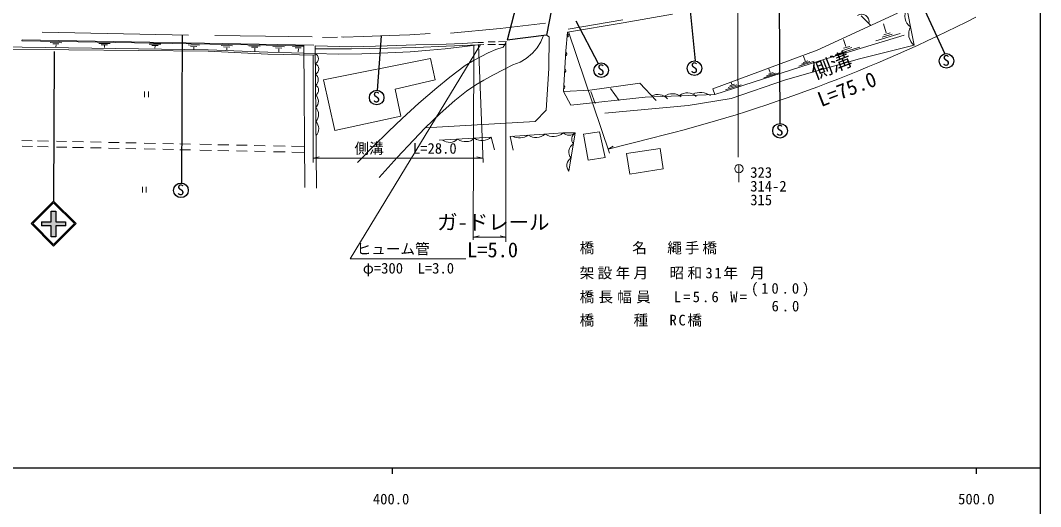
# Model space of a CAD drawing. Units: millimetres, scale not verified. Extents: x 40000 to 680000, y 20000 to 380000.
# Drawn here: x 404404 to 579000, y 198357 to 281668 of the extents above; entities that cross this region are included whole.
import ezdxf
from ezdxf.enums import TextEntityAlignment as Align

# ---------------------------------------------------------------- set-up
doc = ezdxf.new("R2010")
doc.units = ezdxf.units.MM
doc.header["$LTSCALE"] = 1000
for name, color, linetype, lineweight in [('M-BGD', 7, 'Continuous', 13), ('M-STR-HTXT', 7, 'Continuous', 13), ('M-STR-STR1', 1, 'Continuous', 25), ('M-STR-STRC', 7, 'Continuous', 25), ('M-TTL-BAND', 7, 'Continuous', 25)]:
    doc.layers.add(name, color=color, linetype=linetype, lineweight=lineweight)
doc.styles.add('ＭＳ ゴシック', font='')
doc.styles.get('ＭＳ ゴシック').set_extended_font_data('MS Gothic')

msp = doc.modelspace()

# ---------------------------------------------------------------- hatches: boundary and pattern name
at = {"layer": 'M-STR-STRC'}
msp.add_hatch(color=256, dxfattribs=at).paths.add_polyline_path([(410495, 244583), (410495, 246440), (412138, 246440), (412138, 247161), (410495, 247161), (410495, 249002), (409665, 249002), (409665, 247161), (408022, 247161), (408022, 246440), (409696, 246440), (409696, 244583)])

# ---------------------------------------------------------------- linework, layer by layer
at = {"layer": 'M-BGD', "lineweight": 25}
for p, q in [((551732, 299785), (562594, 275942)), ((534194, 292179), (534371, 263998)), ((518747, 285924), (519878, 274709)), ((499478, 281603), (503267, 274256)), ((432071, 279124), (431983, 253789)), ((466161, 278998), (465481, 269682))]:
    msp.add_line(p, q, dxfattribs=at)
at = {"layer": 'M-BGD'}
for p, q in [((555640, 286135), (557379, 277397)), ((540785, 276586), (554524, 282904)), ((486513, 280268), (494252, 281215)), ((507547, 281243), (498062, 279666)), ((507491, 281755), (498175, 280178)), ((515980, 282757), (507547, 281243)), ((549970, 280789), (548315, 282455)), ((408112, 279650), (433184, 279114)), ((471064, 279204), (474555, 279435)), ((477996, 279490), (486513, 280268)), ((497738, 276456), (498062, 279666)), ((554985, 279414), (550800, 278146)), ((552576, 279551), (552099, 281056)), ((553248, 279537), (552162, 279208)), ((404674, 278161), (404678, 278348)), ((452911, 277285), (404674, 278161)), ((454638, 277440), (404678, 278348)), ((409516, 277866), (411466, 277835)), ((411007, 277627), (409942, 277639)), ((417811, 277732), (419762, 277701)), ((426463, 277608), (428413, 277577)), ((437659, 279083), (446323, 278935)), ((446323, 278935), (454335, 278872)), ((456091, 278751), (458678, 278804)), ((459372, 278825), (459624, 278804)), ((459624, 278804), (463136, 278888)), ((463136, 278888), (467489, 279077)), ((467489, 279077), (471064, 279204)), ((477296, 277588), (480111, 277705)), ((480111, 277705), (482566, 277875)), ((483661, 277901), (482707, 277879)), ((485635, 278002), (484450, 277975)), ((487544, 278046), (486250, 278016)), ((487325, 277563), (487544, 278046)), ((492849, 276949), (493494, 277987)), ((493494, 277987), (493872, 278940)), ((494428, 279161), (494873, 278861)), ((494873, 278861), (494845, 273451)), ((555659, 279119), (541180, 274734)), ((545664, 277203), (545288, 278390)), ((553624, 279331), (551883, 278804)), ((400680, 277145), (436543, 276644)), ((400695, 276748), (436527, 276403)), ((410497, 277486), (410490, 277149)), ((419303, 277493), (418237, 277505)), ((418792, 277352), (418785, 277015)), ((427954, 277368), (426889, 277381)), ((427444, 277227), (427437, 276890)), ((433097, 277455), (435047, 277424)), ((434588, 277215), (433522, 277228)), ((434077, 277075), (434071, 276738)), ((436527, 276403), (446734, 275885)), ((436543, 276644), (446764, 276198)), ((438761, 277343), (440711, 277312)), ((440252, 277103), (439186, 277116)), ((439741, 276962), (439735, 276626)), ((443505, 277294), (445456, 277263)), ((445013, 277058), (443948, 277070)), ((444518, 276898), (444508, 276397)), ((446734, 275885), (454858, 275693)), ((446764, 276198), (454855, 275984)), ((447627, 277164), (449577, 277132)), ((449135, 276927), (448069, 276939)), ((448640, 276767), (448630, 276266)), ((450964, 277192), (452914, 277160)), ((452472, 276955), (451406, 276967)), ((451977, 276795), (451967, 276294)), ((453109, 253032), (452910, 277471)), ((455077, 252945), (454842, 277306)), ((454842, 277306), (461131, 277157)), ((454847, 276792), (461085, 276764)), ((454855, 275984), (458807, 275906)), ((458807, 275906), (462859, 275962)), ((461085, 276764), (467212, 276891)), ((461131, 277157), (467188, 277311)), ((462859, 275962), (467312, 276112)), ((467188, 277311), (472095, 277451)), ((467212, 276891), (472063, 277045)), ((467312, 276112), (471114, 276298)), ((471114, 276298), (474471, 276538)), ((472063, 277045), (477265, 277223)), ((472095, 277451), (477296, 277588)), ((474471, 276538), (477089, 276779)), ((477089, 276779), (480468, 277166)), ((477265, 277223), (480144, 277360)), ((480144, 277360), (482669, 277504)), ((480468, 277166), (482669, 277504)), ((482055, 274875), (484452, 276090)), ((483723, 277517), (482669, 277504)), ((485688, 277542), (484392, 277526)), ((484452, 276090), (485752, 276653)), ((485752, 276653), (487016, 277058)), ((487325, 277563), (486268, 277549)), ((487016, 277058), (487325, 277563)), ((490970, 275112), (492050, 276024)), ((492050, 276024), (492849, 276949)), ((497339, 269498), (497738, 276456)), ((522889, 269939), (540785, 276586)), ((548073, 277084), (543888, 275817)), ((546713, 277001), (544971, 276474)), ((546336, 277207), (545250, 276879)), ((547989, 275055), (557379, 277397)), ((456275, 271502), (474615, 275140)), ((474615, 275140), (475385, 271453)), ((480529, 273935), (482055, 274875)), ((488699, 274033), (489961, 274524)), ((489961, 274524), (490970, 275112)), ((541180, 274734), (523263, 268961)), ((535340, 271459), (547989, 275055)), ((537611, 273803), (540253, 274667)), ((539527, 274615), (538071, 274159)), ((538392, 274444), (539190, 274709)), ((538699, 274759), (538450, 275540)), ((477910, 271948), (480529, 273935)), ((485264, 272308), (487129, 273262)), ((487129, 273262), (488699, 274033)), ((494845, 273451), (494382, 266259)), ((531634, 271826), (534276, 272690)), ((533550, 272638), (532094, 272182)), ((532415, 272467), (533212, 272733)), ((532702, 272734), (532505, 273351)), ((458205, 262819), (456275, 271502)), ((475385, 271453), (468533, 269883)), ((475671, 270118), (477910, 271948)), ((482334, 270612), (483694, 271411)), ((483694, 271411), (485264, 272308)), ((510420, 270914), (501882, 269722)), ((513210, 267941), (510420, 270914)), ((525093, 269773), (527735, 270637)), ((525841, 270464), (526638, 270730)), ((526163, 270685), (526048, 271043)), ((526050, 268278), (535340, 271459)), ((425633, 269485), (425633, 268500)), ((426306, 269485), (426306, 268500)), ((468533, 269883), (469513, 265238)), ((472579, 267468), (475671, 270118)), ((478745, 267934), (480736, 269561)), ((480736, 269561), (482334, 270612)), ((501882, 269722), (497339, 269498)), ((497339, 269498), (498619, 267162)), ((502027, 269458), (502761, 267453)), ((505388, 269977), (506874, 267930)), ((523263, 268961), (511341, 268489)), ((523263, 268961), (522889, 269939)), ((526999, 270620), (525543, 270164)), ((469740, 264850), (472579, 267468)), ((476263, 265733), (478745, 267934)), ((511341, 268489), (498619, 267162)), ((518711, 267058), (526050, 268278)), ((473684, 263259), (476263, 265733)), ((494382, 266259), (492489, 264366)), ((504410, 265797), (518711, 267058)), ((469513, 265238), (458205, 262819)), ((467406, 262611), (469740, 264850)), ((492489, 264366), (473684, 263259)), ((464693, 259992), (467406, 262611)), ((471686, 261156), (473684, 263259)), ((493991, 262175), (488249, 261796)), ((497266, 262396), (493991, 262175)), ((499374, 262404), (497266, 262396)), ((498267, 255819), (499374, 262404)), ((500744, 262200), (503537, 262581)), ((501547, 257698), (500744, 262200)), ((503537, 262581), (504490, 258151)), ((404639, 261092), (406416, 261054)), ((407341, 261034), (409197, 260994)), ((410565, 260965), (412319, 260927)), ((413302, 260906), (415176, 260866)), ((416417, 260839), (418201, 260801)), ((419502, 260772), (421334, 260733)), ((422427, 260710), (424196, 260671)), ((425573, 260642), (427496, 260600)), ((428761, 260573), (430581, 260534)), ((431681, 260510), (433538, 260470)), ((435103, 260437), (437090, 260394)), ((438215, 260370), (440075, 260330)), ((441377, 260302), (443197, 260262)), ((444425, 260236), (446265, 260196)), ((447728, 260165), (449726, 260122)), ((468910, 258190), (471686, 261156)), ((484983, 261633), (476087, 261129)), ((485530, 259509), (484983, 261633)), ((488249, 261796), (488712, 259441)), ((404703, 260095), (406469, 260057)), ((407352, 260038), (409167, 259999)), ((410558, 259969), (412343, 259930)), ((413306, 259910), (415176, 259869)), ((416425, 259842), (418208, 259804)), ((419499, 259776), (421322, 259737)), ((422421, 259713), (424183, 259675)), ((425570, 259646), (427487, 259604)), ((428761, 259577), (430594, 259537)), ((431676, 259514), (433528, 259474)), ((435105, 259440), (437082, 259398)), ((438217, 259373), (440085, 259333)), ((441396, 259305), (443222, 259266)), ((444475, 259239), (446270, 259200)), ((447718, 259169), (449728, 259125)), ((450824, 260098), (453052, 260050)), ((450860, 259101), (453060, 259054)), ((462075, 257343), (464693, 259992)), ((513912, 259735), (508137, 258887)), ((508137, 258887), (508711, 255325)), ((514431, 256229), (513912, 259735)), ((465787, 254766), (468910, 258190)), ((504490, 258151), (501547, 257698)), ((508711, 255325), (514431, 256229)), ((425278, 253160), (425278, 252176)), ((425951, 253160), (425951, 252176))]:
    msp.add_line(p, q, dxfattribs=at)
at = {"layer": 'M-BGD', "lineweight": 25}
for centre in [(562879, 274725), (503796, 273124), (519768, 273463), (465377, 268436), (534408, 262749), (431879, 252543)]:
    msp.add_circle(centre, 1250, dxfattribs=at)
at = {"layer": 'M-BGD'}
for centre, radius, start, end in [((557919, 282382), 2166, 145.18006, 237.32494), ((548369, 281455), 1280, 346.17614, 123.85942), ((558889, 279341), 2462, 150.3511, 232.1539), ((454427, 275095), 987, 296.8227, 64.28185), ((454557, 273337), 932, 290.87093, 70.23362), ((454175, 271499), 1202, 307.54243, 53.56213), ((454527, 269714), 914, 295.71323, 65.39132), ((453969, 267819), 1435, 312.76366, 48.34089), ((513455, 266551), 2408, 44.56119, 114.46418), ((515991, 266721), 2379, 51.14483, 125.34767), ((518539, 267222), 2050, 43.45809, 130.88361), ((520721, 266122), 3190, 56.16942, 113.25574), ((453653, 265542), 1778, 317.65166, 43.4529), ((453676, 263121), 1778, 317.65166, 43.4529), ((489804, 264240), 2702, 243.61609, 303.92848), ((492634, 263936), 2346, 235.71295, 311.84617), ((495598, 264270), 2508, 236.08102, 311.6653), ((498316, 263590), 1590, 228.65393, 311.7402), ((500014, 261321), 1258, 120.58841, 220.31554), ((477855, 262797), 2029, 233.76203, 312.73265), ((480580, 263257), 2371, 235.34462, 311.15006), ((483457, 263399), 2334, 235.64978, 310.8449), ((499829, 259128), 1581, 119.31667, 221.58728), ((499457, 256781), 1531, 121.97679, 218.92716)]:
    msp.add_arc(centre, radius, start, end, dxfattribs=at)
at = {"layer": 'M-BGD', "lineweight": 25}
for centre, start, end in [((497947, 279088), 276.90738, 71.54661), ((497650, 275903), 279.40359, 74.04283), ((497486, 273041), 279.40359, 74.04283), ((497326, 270255), 279.40359, 74.04283)]:
    msp.add_arc(centre, 256, start, end, dxfattribs=at)
at = {"layer": 'M-STR-HTXT'}
for p, q in [((498230, 279694), (505202, 258923)), ((487500, 243729), (487501, 278045)), ((460819, 240784), (483137, 277510)), ((481997, 277466), (481918, 244084)), ((483573, 257315), (482793, 277506)), ((454535, 257314), (454522, 275701)), ((504967, 259621), (512635, 261530)), ((504967, 259621), (505877, 260106)), ((454535, 258051), (455535, 258301)), ((454535, 258051), (483544, 258051)), ((483544, 258051), (482544, 258301)), ((481919, 244528), (482919, 244778)), ((481919, 244528), (487500, 244528)), ((487500, 244528), (486500, 244778)), ((460819, 240784), (480640, 240784))]:
    msp.add_line(p, q, dxfattribs=at)
msp.add_arc((450116, 512733), 258866, 283.9757, 297.06758, dxfattribs=at)
at = {"layer": 'M-STR-STR1'}
for p, q in [((490363, 288672), (487727, 278262)), ((496394, 289021), (494428, 279161)), ((494428, 279161), (487727, 278262))]:
    msp.add_line(p, q, dxfattribs=at)
at = {"layer": 'M-STR-STRC', "lineweight": 13}
for p, q in [((527170, 284209), (527233, 258228)), ((527366, 256966), (527366, 253958))]:
    msp.add_line(p, q, dxfattribs=at)
at = {"layer": 'M-STR-STRC'}
for p, q in [((410168, 276322), (410086, 250699)), ((406225, 246838), (410086, 250699)), ((406522, 246838), (410086, 250402)), ((410086, 250699), (413946, 246838)), ((410086, 250402), (413650, 246838)), ((409665, 247161), (409665, 249002)), ((409665, 249002), (410495, 249002)), ((410495, 249002), (410495, 247161)), ((410086, 242978), (406225, 246838)), ((410086, 243275), (406522, 246838)), ((408022, 247161), (408022, 246440)), ((408022, 247161), (409665, 247161)), ((409696, 246440), (408022, 246440)), ((409696, 244583), (409696, 246440)), ((413946, 246838), (410086, 242978)), ((413650, 246838), (410086, 243275)), ((410495, 247161), (412138, 247161)), ((410495, 246440), (410495, 244583)), ((412169, 246440), (410495, 246440)), ((412138, 247161), (412138, 246440)), ((410495, 244583), (409696, 244583))]:
    msp.add_line(p, q, dxfattribs=at)
at = {"layer": 'M-STR-STRC', "lineweight": 13}
msp.add_circle((527366, 256254), 712, dxfattribs=at)
at = {"layer": 'M-TTL-BAND'}
for p, q in [((579000, 20000), (579000, 370000)), ((40000, 205000), (579000, 205000)), ((468000, 205000), (468000, 204000)), ((568000, 205000), (568000, 204000))]:
    msp.add_line(p, q, dxfattribs=at)

# ---------------------------------------------------------------- texts
at = {"layer": 'M-BGD', "style": 'ＭＳ ゴシック'}
for p in [(503117, 271750), (519090, 272090), (562201, 273352), (464698, 267062), (533729, 261375), (431200, 251170)]:
    msp.add_text('S', height=1833, dxfattribs=at).set_placement(p, align=Align.BOTTOM_LEFT)
at = {"layer": 'M-STR-HTXT', "style": 'ＭＳ ゴシック'}
for s, p in [('側溝', (540648, 270790)), ('L=75.0', (541715, 266081))]:
    msp.add_text(s, height=2566, rotation=21.174, dxfattribs=at).set_placement(p, align=Align.BOTTOM_LEFT)
for s, height, p in [('側溝\u3000\u3000L=28.0', 1833, (461583, 258275)), ('ガ-ドレール', 2566, (475719, 245038)), ('ヒューム管', 1833, (461934, 241047)), ('L=5.0', 2566, (480843, 240305)), ('φ=300  L=3.0', 1833, (463001, 237740))]:
    msp.add_text(s, height=height, dxfattribs=at).set_placement(p, align=Align.BOTTOM_LEFT)
at = {"layer": 'M-STR-STR1', "char_height": 1833, "attachment_point": 7, "style": 'ＭＳ ゴシック'}
for s, insert in [('\\T1.2;橋\u3000\u3000名\u3000繩手橋', (500109, 241570)), ('\\T1.23;架設年月\u3000昭和31年\\~月', (500109, 237274)), ('\\T1.4;(10.0)', (529442, 234355)), ('\\T1.29;橋長幅員\u3000L=5.6\\~W=', (500109, 233176)), ('\\T1.4;6.0', (532963, 231775)), ('\\T1.23;橋\u3000\u3000種\u3000RC橋', (500109, 229196))]:
    msp.add_mtext(s, dxfattribs=dict(at, insert=insert))
at = {"layer": 'M-STR-STRC', "style": 'ＭＳ ゴシック'}
for s, p in [('323', (529309, 254154)), ('314-2', (529309, 251798)), ('315', (529309, 249443))]:
    msp.add_text(s, height=1833, dxfattribs=at).set_placement(p, align=Align.BOTTOM_LEFT)
at = {"layer": 'M-TTL-BAND', "style": 'ＭＳ ゴシック'}
for s, p in [('400.0', (467844, 198195)), ('500.0', (568000, 198195))]:
    msp.add_text(s, height=1833, dxfattribs=at).set_placement(p, align=Align.BOTTOM_CENTER)

doc.saveas('drawing.dxf')
